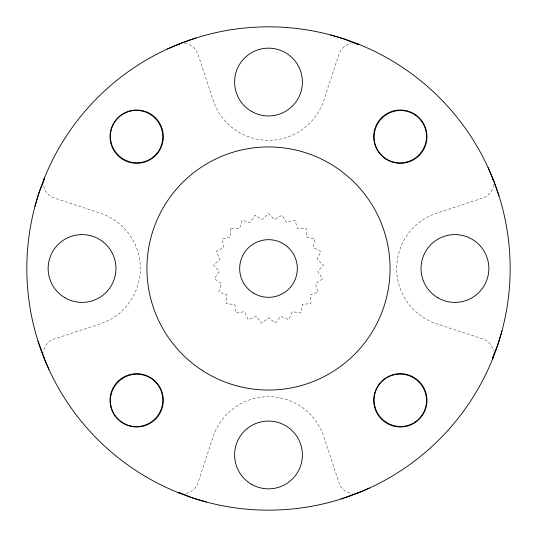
<?xml version="1.0" encoding="UTF-8"?>
<svg xmlns="http://www.w3.org/2000/svg" width="537" height="537" viewBox="0 0 537 537"><rect width="100%" height="100%" fill="white"/><g stroke="black" fill="none" stroke-linecap="round" stroke-linejoin="round"><path stroke-width="0.4" stroke-dasharray="2.69 2.01" d="M184.56 43.557A15.244 15.244 0 0 1 198.14 54.66L213.216 100.432A58.258 58.258 0 0 0 323.73 100.587L338.874 54.62A15.385 15.385 0 0 1 351.01 43.705M493.443 184.56A15.244 15.244 0 0 1 482.34 198.14L436.568 213.216A58.258 58.258 0 0 0 436.413 323.73L482.38 338.874A15.385 15.385 0 0 1 493.295 351.01M185.99 493.295A15.385 15.385 0 0 0 198.126 482.38L213.27 436.413A58.258 58.258 0 0 1 323.784 436.568L338.86 482.34A15.244 15.244 0 0 0 352.44 493.443M43.705 185.99A15.385 15.385 0 0 0 54.62 198.126L100.587 213.27A58.258 58.258 0 0 1 100.432 323.784L54.66 338.86A15.244 15.244 0 0 0 43.557 352.44M230.816 228.359L230.413 237.179L222.016 238.999L223.949 247.369L216.143 251.484L220.096 259.116L213.551 265.043L219.284 271.447L214.424 278.817L221.559 283.596L218.687 291.947L226.789 294.8L226.084 303.6L234.857 304.553L236.146 313.044L244.617 311.641L248.235 319.696L256.384 316.3L261.606 323.126L268.654 317.817L275.407 323.126L280.629 316.3L288.778 319.696L292.397 311.641L300.874 313.044L302.371 304.345L310.93 303.6L310.225 294.8L318.327 291.947L315.36 283.878L322.596 278.817L317.736 271.447L323.462 265.043L316.978 259.405L320.871 251.484L313.064 247.369L314.997 238.999L306.412 236.951L306.197 228.359L297.37 228.514L295.035 220.251L286.523 222.593L282.2 215.169L274.541 219.552L268.507 213.437L262.472 219.552L254.813 215.169L250.49 222.593L241.979 220.251L239.643 228.514L230.816 228.359"/><path stroke-width="0.81" d="M34.972 206.329L39.342 191.79L43.262 182.426M502.028 330.671L497.658 345.21L493.738 354.574M167.551 48.934L181.533 43.034L195.864 38.013M369.449 488.066L359.468 492.281A15.244 15.244 0 0 1 357.427 492.973L341.136 498.987M357.427 492.973L359.468 492.281M330.671 34.972L345.21 39.342L354.574 43.262M206.329 502.028L191.79 497.658L182.426 493.738M488.066 167.551L493.966 181.533L498.987 195.864M48.934 369.449L44.719 359.468A15.244 15.244 0 0 1 44.027 357.427L38.013 341.136M44.027 357.427L44.719 359.468M492.281 177.532A15.244 15.244 0 0 1 492.973 179.573M177.532 44.719A15.244 15.244 0 0 1 179.573 44.027M43.94 179.593L43.564 181.707A15.385 15.385 0 0 1 44.611 177.552L43.94 179.593M493.436 355.293L492.389 359.448A15.385 15.385 0 0 0 493.436 355.293M357.407 43.94L355.293 43.564A15.385 15.385 0 0 1 359.448 44.611L357.407 43.94M181.707 493.436L177.552 492.389A15.385 15.385 0 0 0 181.707 493.436M145.822 476.702A241.657 241.657 0 0 0 510.15 270.641A241.657 241.657 0 0 0 149.528 58.15A241.657 241.657 0 0 0 145.822 476.702M437.997 297.86A33.898 33.898 0 0 0 488.851 268.5A33.898 33.898 0 0 0 437.997 239.14A33.898 33.898 0 0 0 437.997 297.86M251.551 484.307A33.898 33.898 0 0 0 302.398 454.953A33.898 33.898 0 0 0 251.551 425.593A33.898 33.898 0 0 0 251.551 484.307M65.098 297.86A33.898 33.898 0 0 0 115.952 268.5A33.898 33.898 0 0 0 65.098 239.14A33.898 33.898 0 0 0 65.098 297.86M251.551 111.407A33.898 33.898 0 0 0 302.398 82.047A33.898 33.898 0 0 0 251.551 52.693A33.898 33.898 0 0 0 251.551 111.407M202.724 370.725A121.557 121.557 0 0 0 389.916 274.353A121.557 121.557 0 0 0 212.86 160.422A121.557 121.557 0 0 0 202.724 370.725M385.767 158.952A26.635 26.635 0 0 0 426.935 138.137A26.635 26.635 0 0 0 388.318 112.891A26.635 26.635 0 0 0 385.767 158.952M122.087 158.952A26.635 26.635 0 0 0 163.255 138.137A26.635 26.635 0 0 0 124.638 112.891A26.635 26.635 0 0 0 122.087 158.952M122.087 422.632A26.635 26.635 0 0 0 163.255 401.817A26.635 26.635 0 0 0 124.638 376.571A26.635 26.635 0 0 0 122.087 422.632M385.767 422.632A26.635 26.635 0 0 0 426.935 401.817A26.635 26.635 0 0 0 388.318 376.571A26.635 26.635 0 0 0 385.767 422.632M253.457 293.088A28.823 28.823 0 0 0 297.317 269.232A28.823 28.823 0 0 0 254.726 243.18A28.823 28.823 0 0 0 253.457 293.088M111.334 143.258A26.333 26.065 45 0 0 155.227 155.227A26.333 26.065 45 0 0 143.258 111.334A26.333 26.065 45 0 0 111.334 143.258M143.258 425.666A26.333 26.065 -45 0 0 155.227 381.773A26.333 26.065 -45 0 0 111.334 393.742A26.333 26.065 -45 0 0 143.258 425.666M375.014 406.939A26.333 26.065 45 0 0 418.914 418.914A26.333 26.065 45 0 0 406.939 375.014A26.333 26.065 45 0 0 375.014 406.939M406.939 161.986A26.333 26.065 -45 0 0 418.914 118.086A26.333 26.065 -45 0 0 375.014 130.061A26.333 26.065 -45 0 0 406.939 161.986"/></g></svg>
